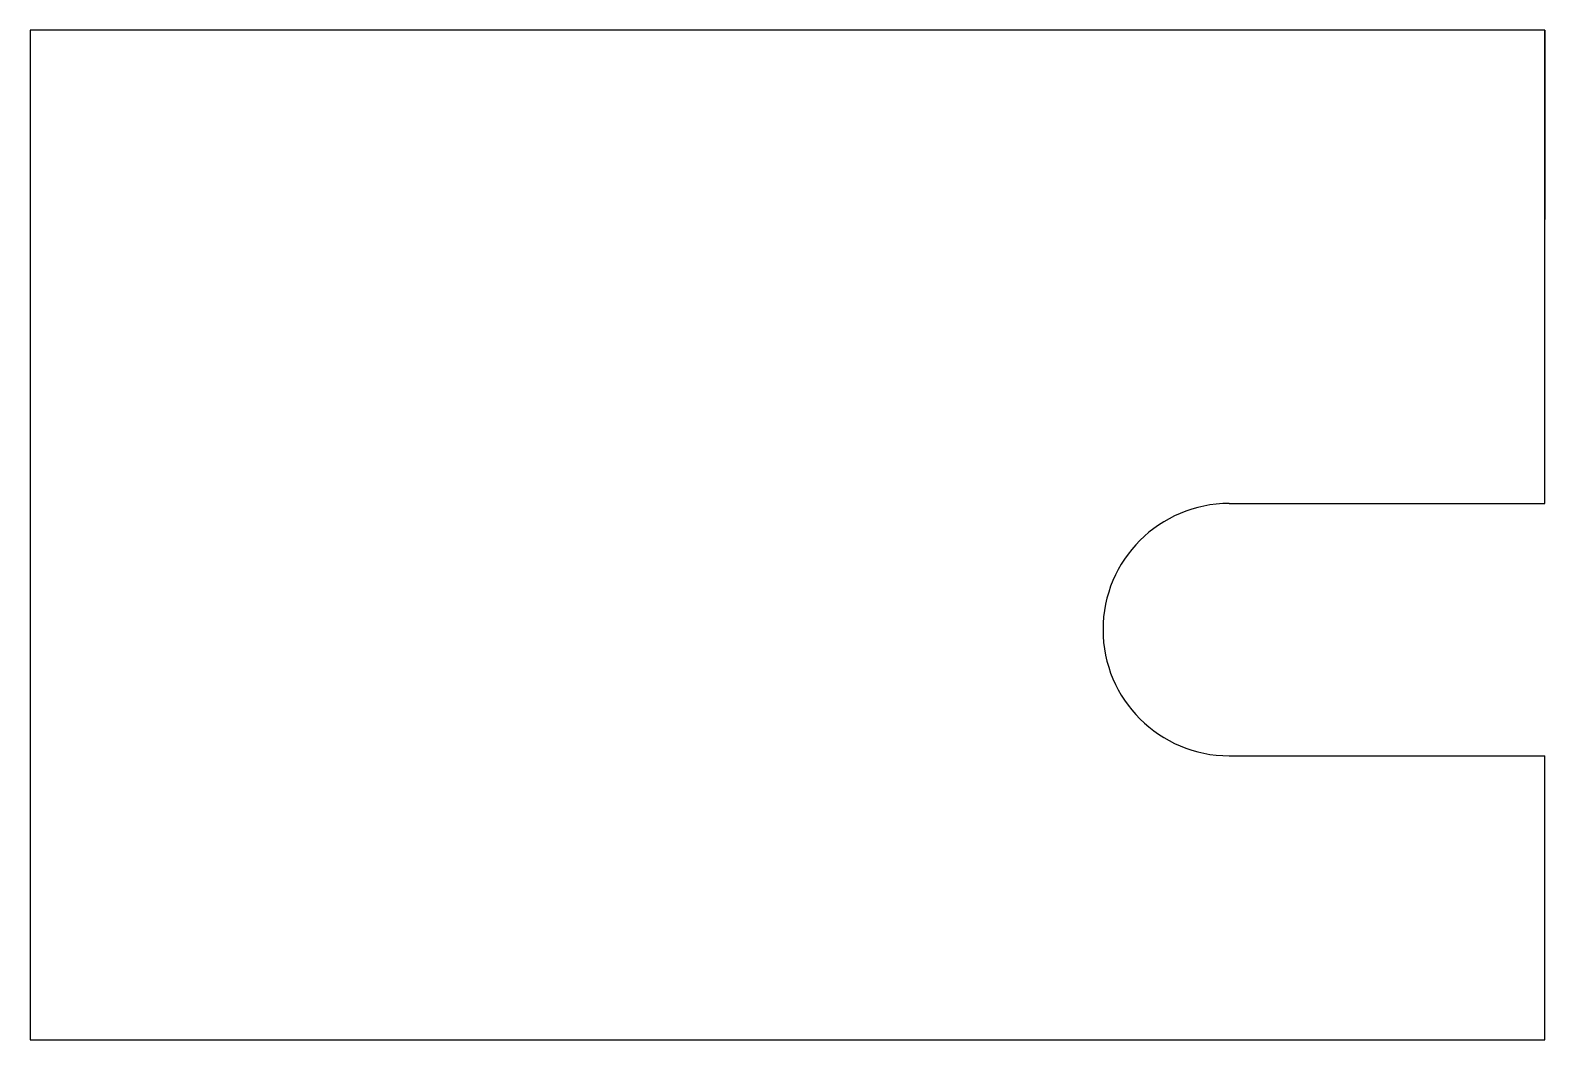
# Model space of a CAD drawing. Header units: inches. Extents: x 43.1 to 139.1, y 5.3 to 69.3.
import ezdxf

# ---------------------------------------------------------------- set-up
doc = ezdxf.new("R2010")
doc.units = ezdxf.units.IN
doc.header["$MEASUREMENT"] = 0

msp = doc.modelspace()

# ---------------------------------------------------------------- linework, layer by layer
for p, q in [((139.114, 69.335), (43.114, 69.335)), ((43.114, 69.335), (43.114, 5.335)), ((139.114, 69.335), (139.114, 57.335)), ((139.114, 39.335), (139.114, 69.335)), ((139.114, 39.335), (139.114, 57.335)), ((119.114, 39.335), (139.114, 39.335)), ((119.114, 23.335), (139.114, 23.335)), ((139.114, 5.335), (139.114, 23.335)), ((139.114, 5.335), (139.114, 23.335)), ((43.114, 5.335), (139.114, 5.335)), ((43.114, 5.335), (59.114, 5.335))]:
    msp.add_line(p, q)
msp.add_arc((119.114, 31.335), 8, 90, 270)

doc.saveas('drawing.dxf')
